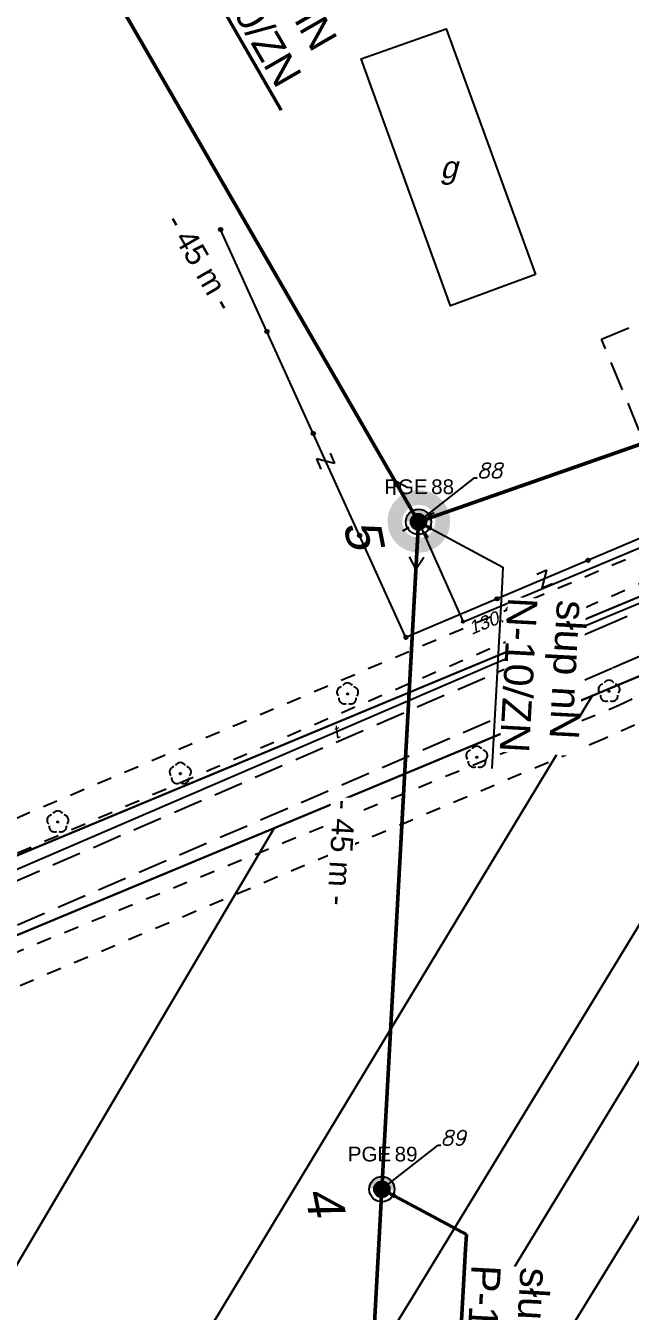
# Model space of a CAD drawing. Header units: metres. Extents: x 7542702 to 7555152, y 5804026 to 5815503.
# Drawn here: x 7547272.6 to 7547313.7, y 5806736 to 5806823.5 of the extents above; entities that cross this region are included whole.
import ezdxf
from ezdxf import colors
from ezdxf.entities.mleader import LeaderData, LeaderLine
from ezdxf.enums import TextEntityAlignment as Align
from ezdxf.math import Vec2, Vec3

# ---------------------------------------------------------------- set-up
doc = ezdxf.new("R2010")
doc.units = ezdxf.units.M
for name, pattern in [('4001', [0]), ('4002', [2, 1, -1]), ('4003', [3, 2, -1])]:
    doc.linetypes.add(name, pattern=pattern)
doc.layers.add('!tele', color=30, linetype='Continuous', lineweight=50, plot=False)
for name, color, linetype, lineweight in [('_KABEL_ABONENCKI_NAPOWIETRZNY', 104, 'Continuous', 50), ('_MUFA', 202, 'Continuous', 30), ('_numery slupow etap 4 cz. 2', 7, 'Continuous', 40), ('_SIEC_NAPOWIETRZNA', 5, 'Continuous', 50), ('_SLUP_DZIERZAWIONY_ENERGETYCZNY', 1, 'Continuous', 30)]:
    doc.layers.add(name, color=color, linetype=linetype, lineweight=lineweight)
for name, color, linetype in [('_MM mufy', 3, 'Continuous'), ('_MM opisy', 7, 'Continuous'), ('_MM slupy', 5, 'Continuous'), ('Budynki', 7, 'Continuous'), ('Drogi', 135, 'Continuous'), ('Dzialki', 165, 'Continuous'), ('Elementy_budynkow', 7, 'Continuous'), ('Linie_napowietrzne', 184, 'Continuous'), ('makro-numeracja-punktow', 7, 'Continuous'), ('Ogrodzenia', 184, 'Continuous'), ('Roslinnosc', 104, 'Continuous'), ('Uz_Energia', 1, 'Continuous'), ('Uz_Telekomunikacja', 252, 'Continuous'), ('Wody', 184, 'Continuous')]:
    doc.layers.add(name, color=color, linetype=linetype)
doc.layers.add('DIM', color=7, linetype='Continuous', plot=False)
doc.layers.get('_MUFA').off()
doc.styles.add('DYN_DIM', font='arial.ttf')
doc.styles.add('GeodText', font='romans.shx', dxfattribs={"oblique": 14.323945})
doc.styles.get("Standard").update_dxf_attribs({"font": 'arial.ttf'})
doc.dimstyles.new('opis linie', dxfattribs={"dimtxt": 1.5, "dimasz": 0.18, "dimexe": 0.18, "dimexo": 0.0625, "dimgap": 2.5, "dimtad": 4, "dimdec": 0, "dimzin": 0, "dimdsep": 46, "dimtxsty": 'Standard', "dimcen": 0.09, "dimse1": 1, "dimse2": 1, "dimsd1": 1, "dimsd2": 1, "dimclrt": 256, "dimadec": 0, "dimazin": 0, "dimtfac": 1, "dimtdec": 0, "dimtofl": 0, "dimtmove": 0, "dimatfit": 3, "dimfxl": 1, "dimtfill": 1, "dimtolj": 1, "dimtzin": 0, "dimarcsym": 0})
doc.dimstyles.get("Standard").update_dxf_attribs({"dimtxt": 0.18, "dimasz": 0.18, "dimexe": 0.18, "dimexo": 0.0625, "dimgap": 0.09, "dimtad": 0, "dimtih": 1, "dimtoh": 1, "dimdec": 4, "dimzin": 0, "dimdsep": 46, "dimtxsty": 'Standard', "dimcen": 0.09, "dimadec": 0, "dimazin": 0, "dimtfac": 1, "dimtdec": 4, "dimtofl": 0, "dimtmove": 0, "dimatfit": 3, "dimfxl": 1, "dimtolj": 1, "dimtzin": 0, "dimarcsym": 0})

# ---------------------------------------------------------------- blocks, each defined once
blk = doc.blocks.new('1291')
at = {"layer": 'Ogrodzenia', "color": 7, "linetype": 'Continuous'}
for p, q in [((-0.75, 1), (0.75, 1)), ((0.75, 1), (-0.75, -1)), ((-0.75, -1), (0.75, -1))]:
    blk.add_line(p, q, dxfattribs=at)
blk = doc.blocks.new('1281')
at = {"layer": 'Ogrodzenia', "color": 184, "linetype": 'Continuous'}
for radius in [0.24, 0.16, 0.08]:
    blk.add_circle((0, 0), radius, dxfattribs=at)
blk = doc.blocks.new('1363')
at = {"layer": 'Linie_napowietrzne', "color": 184, "linetype": 'Continuous'}
for p, q in [((0, 1.5), (0, 2.5)), ((-1.5, 0), (-2.5, 0)), ((1.5, 0), (2.5, 0)), ((0, -1.5), (0, -2.5))]:
    blk.add_line(p, q, dxfattribs=at)
blk.add_circle((0, 0), 0.5, dxfattribs=at)
blk = doc.blocks.new('1766')
at = {"layer": 'Uz_Energia', "color": 1, "linetype": 'Continuous'}
for radius in [0.16, 0.08]:
    blk.add_circle((0, 0), radius, dxfattribs=at)
blk = doc.blocks.new('1422')
at = {"layer": 'Roslinnosc', "color": 104, "linetype": 'Continuous'}
blk.add_circle((0, 0), 0.1, dxfattribs=at)
for centre, start, end in [((-0.71, 0.23), 102.5, 221.75), ((0, 0.75), 30.19, 149.77), ((0.71, 0.23), 318.3, 77.49), ((-0.44, -0.61), 174.33, 293.45), ((0.44, -0.61), 246.24, 5.74)]:
    blk.add_arc(centre, 0.75, start, end, dxfattribs=at)
blk = doc.blocks.new('1361')
at = {"layer": 'Linie_napowietrzne', "color": 184, "linetype": 'Continuous'}
blk.add_circle((0, 0), 0.5, dxfattribs=at)
blk = doc.blocks.new('1366')
at = {"layer": 'Linie_napowietrzne', "color": 184, "linetype": 'Continuous'}
for p, q in [((0, 1), (0, 11)), ((-1, 4.8), (0, 6.5)), ((1, 4.8), (0, 6.5))]:
    blk.add_line(p, q, dxfattribs=at)
blk = doc.blocks.new('SLUP_DZIERZAWIONY')
h = blk.add_hatch(color=256)
h.dxf.hatch_style = 1
h.paths.add_polyline_path([(0.527, 0, 1), (-0.527, 0, 1)])
at = {"lineweight": 30}
blk.add_circle((0, 0), 0.527, dxfattribs=at)
at = {"color": 7, "style": 'DYN_DIM', "flags": 13}
blk.add_attdef('ODC_FUNKCJONALNY', text='', height=1, dxfattribs=at).set_placement((0.359, 3.33), align=Align.CENTER)
at = {"color": 7, "flags": 12}
blk.add_attdef('WLASCICIEL', text='', height=1, dxfattribs=at).set_placement((0.631, 1.893), align=Align.RIGHT)
blk.add_attdef('SLUP_NUMER', (0.867, 1.893), '', height=1, dxfattribs=at)
blk.add_attdef('TYP', text='', height=1, dxfattribs=at).set_placement((0, -2.825), align=Align.CENTER)
blk = doc.blocks.new('MUFA_II')
at = {"layer": '_MM mufy'}
h = blk.add_hatch(color=256, dxfattribs=at)
h.dxf.hatch_style = 1
h.paths.add_polyline_path([(2.152, 0.122, 1), (-2.098, -0.052, 1)])
h.paths.add_polyline_path([(-1.099, -0.011, -1), (1.153, 0.081, -1)], flags=16)
h.paths.add_polyline_path([(-0.829, 0, -1), (0.883, 0.07, -1)], flags=0)
blk = doc.blocks.new('ZN')
at = {"layer": '_MM slupy', "transparency": 33554687}
h = blk.add_hatch(color=256, dxfattribs=at)
h.dxf.hatch_style = 1
h.paths.add_polyline_path([(0, -0.857), (0, 0.857, 1)])
at = {"layer": '_MM slupy'}
blk.add_circle((0, 0), 0.857, dxfattribs=at)
blk = doc.blocks.new('*D228')
at = {"layer": 'Defpoints', "color": 0}
for p in [(7547276.645, 5806829.054), (7547299.32, 5806789.72), (7547298.67, 5806789.345)]:
    blk.add_point(p, dxfattribs=at)
at = {"layer": 'DIM', "insert": (7547284.506, 5806807.383), "char_height": 1.5, "attachment_point": 5, "rotation": 299.9622, "bg_fill": 3, "box_fill_scale": 1.1, "bg_fill_color": 9, "bg_fill_true_color": 13158600, "bg_fill_transparency": 0}
blk.add_mtext('\\A1;- 45 m -', dxfattribs=at)
blk = doc.blocks.new('*D298')
at = {"layer": 'Defpoints', "color": 0}
for p in [(7547299.318, 5806789.677), (7547296.087, 5806744.359), (7547296.835, 5806744.318)]:
    blk.add_point(p, dxfattribs=at)
at = {"layer": 'DIM', "insert": (7547294.07, 5806767.217), "char_height": 1.5, "attachment_point": 5, "rotation": 266.86762, "bg_fill": 3, "box_fill_scale": 1.1, "bg_fill_color": 9, "bg_fill_true_color": 13158600, "bg_fill_transparency": 0}
blk.add_mtext('\\A1;- 45 m -', dxfattribs=at)
blk = doc.blocks.new('*D299')
at = {"layer": 'Defpoints', "color": 0}
for p in [(7547296.835, 5806744.318), (7547293.66, 5806700.017), (7547294.409, 5806699.976)]:
    blk.add_point(p, dxfattribs=at)
at = {"layer": 'DIM', "insert": (7547291.628, 5806722.365), "char_height": 1.5, "attachment_point": 5, "rotation": 266.86762, "bg_fill": 3, "box_fill_scale": 1.1, "bg_fill_color": 9, "bg_fill_true_color": 13158600, "bg_fill_transparency": 0}
blk.add_mtext('\\A1;- 44 m -', dxfattribs=at)
blk = doc.blocks.new('q')
at = {"layer": '_MM slupy'}
blk.add_blockref('ZN', (0, 0), dxfattribs=at)
at = {"layer": '_MM opisy'}
ml = blk.add_multileader_mtext('Standard', dxfattribs=at)
ml.set_content('\\pxql;słup nN\\PP-10/ZN', color=256)
ml.set_leader_properties()
ml.build(insert=Vec2(0, 0))
ml.multileader.update_dxf_attribs({"has_text_frame": 1, "text_left_attachment_type": 5, "text_right_attachment_type": 5, "dogleg_length": 1, "arrow_head_size": 1})
ctx = ml.context
ctx.base_point, ctx.char_height, ctx.arrow_head_size, ctx.landing_gap_size, ctx.plane_origin = Vec3(3.754, 5.901), 2, 1, 1, Vec3(1.717, -1.42)
ctx.left_attachment, ctx.right_attachment = 5, 5
notes = []
notes.append((ctx, [(0, (1, 1, 0), (2.754, 5.901), (1, 0), 1, [(0, [(0, 0), (2.754, 5.901)], 0, [])])]))
ctx.mtext.insert, ctx.mtext.flow_direction = Vec3(4.754, 11.703), 5
ctx.mtext.has_bg_fill, ctx.mtext.bg_color, ctx.mtext.bg_scale_factor, ctx.mtext.bg_transparency, ctx.mtext.use_window_bg_color = 1, -1023410175, 1, 0, 1
for ctx, leaders in notes:
    for number, flags, end, landing, length, lines in leaders:
        leader = LeaderData()
        leader.index, (leader.has_last_leader_line, leader.has_dogleg_vector, leader.attachment_direction) = number, flags
        leader.last_leader_point, leader.dogleg_vector, leader.dogleg_length = Vec3(end), Vec3(landing), length
        for number, points, colour, breaks in lines:
            line = LeaderLine()
            line.index, line.vertices, line.color, line.breaks = number, Vec3.list(points), colors.encode_raw_color(colour), breaks
            leader.lines.append(line)
        ctx.leaders.append(leader)

msp = doc.modelspace()

# ---------------------------------------------------------------- linework, layer by layer
at = {"layer": '!tele', "elevation": 128.39}
for points in [[(7546752.999, 5807364.537), (7546789.8, 5807342.99), (7546826.37, 5807322.07), (7546858.1, 5807303.47), (7546890.33, 5807282.98), (7546919.55, 5807253.69), (7546951.96, 5807219.03), (7546982.28, 5807186.48), (7547015.93, 5807152.6), (7547051.12, 5807122.23), (7547086.27, 5807093.58), (7547120.66, 5807066), (7547158.85, 5807035.02), (7547173.19, 5807009.18), (7547193.07, 5806974.33), (7547210.83, 5806943.6), (7547227.68, 5806914.28), (7547251.74, 5806872.22), (7547276.645, 5806829.054), (7547299.32, 5806789.72), (7547299.318, 5806789.677)], [(7547299.318, 5806789.677), (7547296.835, 5806744.318), (7547294.409, 5806699.976), (7547291.89, 5806653.95), (7547289.395, 5806609.129)]]:
    msp.add_lwpolyline(points, dxfattribs=at)
at = {"layer": '_KABEL_ABONENCKI_NAPOWIETRZNY'}
msp.add_lwpolyline([(7547334.44, 5806802.02), (7547299.32, 5806789.72)], dxfattribs=at)
at = {"layer": '_SIEC_NAPOWIETRZNA'}
for points in [[(7547299.32, 5806789.72), (7547276.645, 5806829.054)], [(7547296.835, 5806744.318), (7547299.32, 5806789.72)], [(7547294.409, 5806699.976), (7547296.835, 5806744.318)]]:
    msp.add_lwpolyline(points, dxfattribs=at)
at = {"layer": 'Budynki', "color": 7, "linetype": '4001'}
msp.add_polyline3d([(7547307.27, 5806806.54, 131.84), (7547301.49, 5806804.42, 131.8), (7547295.42, 5806821.23, 132.28), (7547301.2, 5806823.27, 131.84), (7547307.27, 5806806.54, 131.84)], dxfattribs=at)
msp.add_polyline3d([(7547307.27, 5806806.54, 131.84), (7547301.49, 5806804.42, 131.8), (7547295.42, 5806821.23, 132.28), (7547301.2, 5806823.27, 131.84), (7547307.27, 5806806.54, 131.84)], dxfattribs=at)
at = {"layer": 'Drogi', "color": 8, "linetype": '4003'}
for p, q in [((7547311.67, 5806782.52, 130.95), (7547329.92, 5806790.24, 130.83)), ((7547311.67, 5806782.52, 130.95), (7547329.92, 5806790.24, 130.83)), ((7547330.87, 5806787.69, 130.94), (7547312.46, 5806779.74, 131.1)), ((7547330.87, 5806787.69, 130.94), (7547312.46, 5806779.74, 131.1)), ((7547227.68, 5806746.09, 132.88), (7547311.67, 5806782.52, 130.95)), ((7547227.68, 5806746.09, 132.88), (7547311.67, 5806782.52, 130.95)), ((7547312.46, 5806779.74, 131.1), (7547228.66, 5806743.53, 132.85)), ((7547312.46, 5806779.74, 131.1), (7547228.66, 5806743.53, 132.85))]:
    msp.add_line(p, q, dxfattribs=at)
at = {"layer": 'Dzialki'}
for p, q in [((7547359.21, 5806803.31), (7547261.35, 5806762.58)), ((7547261.35, 5806762.58), (7547359.21, 5806803.31)), ((7547359.21, 5806803.31), (7547261.35, 5806762.58)), ((7547261.35, 5806762.58), (7547359.21, 5806803.31)), ((7547307.19, 5806730.83), (7547344.58, 5806791.81)), ((7547344.58, 5806791.81), (7547307.19, 5806730.83)), ((7547307.19, 5806730.83), (7547344.58, 5806791.81)), ((7547344.58, 5806791.81), (7547307.19, 5806730.83)), ((7547302.79, 5806734.01), (7547335.64, 5806788.09)), ((7547335.64, 5806788.09), (7547302.79, 5806734.01)), ((7547302.79, 5806734.01), (7547335.64, 5806788.09)), ((7547335.64, 5806788.09), (7547302.79, 5806734.01)), ((7547298.84, 5806736.87), (7547328.1, 5806784.94)), ((7547328.1, 5806784.94), (7547298.84, 5806736.87)), ((7547298.84, 5806736.87), (7547328.1, 5806784.94)), ((7547328.1, 5806784.94), (7547298.84, 5806736.87)), ((7547311.14, 5806777.89), (7547328.1, 5806784.94)), ((7547328.1, 5806784.94), (7547311.14, 5806777.89)), ((7547311.14, 5806777.89), (7547328.1, 5806784.94)), ((7547328.1, 5806784.94), (7547311.14, 5806777.89)), ((7547289.52, 5806768.89), (7547311.14, 5806777.89)), ((7547311.14, 5806777.89), (7547289.52, 5806768.89)), ((7547289.52, 5806768.89), (7547311.14, 5806777.89)), ((7547311.14, 5806777.89), (7547289.52, 5806768.89)), ((7547290.15, 5806743.15), (7547311.14, 5806777.89)), ((7547311.14, 5806777.89), (7547290.15, 5806743.15)), ((7547290.15, 5806743.15), (7547311.14, 5806777.89)), ((7547311.14, 5806777.89), (7547290.15, 5806743.15)), ((7547267.33, 5806759.65), (7547289.52, 5806768.89)), ((7547289.52, 5806768.89), (7547267.33, 5806759.65)), ((7547267.33, 5806759.65), (7547289.52, 5806768.89)), ((7547289.52, 5806768.89), (7547267.33, 5806759.65)), ((7547279.07, 5806751.16), (7547289.52, 5806768.89)), ((7547289.52, 5806768.89), (7547279.07, 5806751.16)), ((7547279.07, 5806751.16), (7547289.52, 5806768.89)), ((7547289.52, 5806768.89), (7547279.07, 5806751.16)), ((7547232.43, 5806672.02), (7547279.07, 5806751.16)), ((7547279.07, 5806751.16), (7547232.43, 5806672.02)), ((7547232.43, 5806672.02), (7547279.07, 5806751.16)), ((7547279.07, 5806751.16), (7547232.43, 5806672.02)), ((7547242.62, 5806664.46), (7547290.15, 5806743.15)), ((7547290.15, 5806743.15), (7547242.62, 5806664.46)), ((7547242.62, 5806664.46), (7547290.15, 5806743.15)), ((7547290.15, 5806743.15), (7547242.62, 5806664.46)), ((7547250.99, 5806658.26), (7547298.84, 5806736.87)), ((7547298.84, 5806736.87), (7547250.99, 5806658.26)), ((7547250.99, 5806658.26), (7547298.84, 5806736.87)), ((7547298.84, 5806736.87), (7547250.99, 5806658.26))]:
    msp.add_line(p, q, dxfattribs=at)
at = {"layer": 'Elementy_budynkow', "color": 7, "linetype": '4003'}
msp.add_polyline3d([(7547314.33, 5806795.94, 131.59), (7547311.77, 5806802.15, 131.59), (7547318.09, 5806804.76, 131.83), (7547320.81, 5806798.17, 130.97), (7547314.33, 5806795.94, 131.59)], dxfattribs=at)
msp.add_polyline3d([(7547314.33, 5806795.94, 131.59), (7547311.77, 5806802.15, 131.59), (7547318.09, 5806804.76, 131.83), (7547320.81, 5806798.17, 130.97), (7547314.33, 5806795.94, 131.59)], dxfattribs=at)
at = {"layer": 'Ogrodzenia', "color": 184, "linetype": '4001'}
for p, q in [((7547298.47, 5806781.86), (7547285.87, 5806809.61)), ((7547298.47, 5806781.86), (7547285.87, 5806809.61)), ((7547317.05, 5806789.73), (7547298.47, 5806781.86)), ((7547317.05, 5806789.73), (7547298.47, 5806781.86))]:
    msp.add_line(p, q, dxfattribs=at)
at = {"layer": 'Uz_Energia', "color": 1, "linetype": '4001'}
for p, q in [((7547302.36, 5806782.93), (7547321.92, 5806791.15)), ((7547302.36, 5806782.93), (7547321.92, 5806791.15)), ((7547299.32, 5806789.72, 131.62), (7547302.36, 5806782.93)), ((7547299.32, 5806789.72, 131.62), (7547302.36, 5806782.93))]:
    msp.add_line(p, q, dxfattribs=at)
at = {"layer": 'Uz_Telekomunikacja', "linetype": '4001'}
for p, q in [((7547337.3, 5806793.77, 129.07), (7547304.65, 5806780.13, 129.87)), ((7547337.3, 5806793.77, 129.07), (7547304.65, 5806780.13, 129.87)), ((7547304.65, 5806780.13, 129.87), (7547237.63, 5806751.27, 131.37)), ((7547304.65, 5806780.13, 129.87), (7547237.63, 5806751.27, 131.37))]:
    msp.add_line(p, q, dxfattribs=at)
at = {"layer": 'Wody', "color": 184, "linetype": '4002'}
for points in [[(7547193.97, 5806732.48, 0), (7547196.44, 5806732.81, 0), (7547200.39, 5806733.49, 0), (7547203.32, 5806734.11, 0), (7547206.23, 5806734.83, 0), (7547210.51, 5806736.09, 133.06), (7547228.99, 5806742.83, 132.94), (7547312.95, 5806777.24, 130.75), (7547331.5, 5806786.17, 130.96), (7547361.44, 5806798.31, 129.96), (7547362.77, 5806798.95, 0), (7547363.89, 5806796.04, 129.32), (7547360.52, 5806795.96, 129.37), (7547332.26, 5806784.08, 130.96), (7547311.84, 5806774.91, 131.42), (7547260.31, 5806753.12, 132.08), (7547229.99, 5806740.27, 132.7), (7547211.14, 5806733.66, 132.85), (7547210.19, 5806733.35, 0), (7547203.44, 5806731.49, 0), (7547200.02, 5806730.77, 0), (7547196.07, 5806730.11, 0), (7547191.34, 5806729.57, 0)], [(7547193.97, 5806732.48, 0), (7547196.44, 5806732.81, 0), (7547200.39, 5806733.49, 0), (7547203.32, 5806734.11, 0), (7547206.23, 5806734.83, 0), (7547210.51, 5806736.09, 133.06), (7547228.99, 5806742.83, 132.94), (7547312.95, 5806777.24, 130.75), (7547331.5, 5806786.17, 130.96), (7547361.44, 5806798.31, 129.96), (7547362.77, 5806798.95, 0), (7547363.89, 5806796.04, 129.32), (7547360.52, 5806795.96, 129.37), (7547332.26, 5806784.08, 130.96), (7547311.84, 5806774.91, 131.42), (7547260.31, 5806753.12, 132.08), (7547229.99, 5806740.27, 132.7), (7547211.14, 5806733.66, 132.85), (7547210.19, 5806733.35, 0), (7547203.44, 5806731.49, 0), (7547200.02, 5806730.77, 0), (7547196.07, 5806730.11, 0), (7547191.34, 5806729.57, 0)], [(7547209.39, 5806740.86, 132.96), (7547208.29, 5806743.46, 132.87), (7547244.37, 5806757.84, 132.3), (7547320.26, 5806790.08, 130.63), (7547320.7, 5806788.23, 130.63), (7547226.83, 5806747.59, 132.66), (7547209.39, 5806740.86, 132.96)], [(7547209.39, 5806740.86, 132.96), (7547208.29, 5806743.46, 132.87), (7547244.37, 5806757.84, 132.3), (7547320.26, 5806790.08, 130.63), (7547320.7, 5806788.23, 130.63), (7547226.83, 5806747.59, 132.66), (7547209.39, 5806740.86, 132.96)]]:
    msp.add_polyline3d(points, dxfattribs=at)

# ---------------------------------------------------------------- block references
at = {"layer": '_MM slupy', "rotation": 266.8676185312921}
msp.add_blockref('ZN', (7547299.32, 5806789.72), dxfattribs=at)
at = {"layer": '_MUFA'}
msp.add_blockref('MUFA_II', (7547299.32, 5806789.72), dxfattribs=at)
at = {"layer": '_SLUP_DZIERZAWIONY_ENERGETYCZNY'}
for p, values in [((7547299.32, 5806789.72, 131.62), {'WLASCICIEL': 'PGE', 'SLUP_NUMER': '88'}), ((7547296.835, 5806744.318), {'WLASCICIEL': 'PGE', 'SLUP_NUMER': '89'})]:
    msp.add_blockref('SLUP_DZIERZAWIONY', p, dxfattribs=at).add_auto_attribs(values)
at = {"layer": 'Linie_napowietrzne', "color": 184}
for name, p, xscale, yscale, zscale, rotation in [('1366', (7547299.32, 5806789.72), 0.5, 0.5, 0.5, 29.97322100000003), ('1366', (7547299.32, 5806789.72), 0.5, 0.5, 0.5, 29.97322100000003), ('1366', (7547299.32, 5806789.72), 0.5, 0.5, 0.5, 29.97322100000003), ('1366', (7547299.32, 5806789.72), 0.5, 0.5, 0.5, 29.97322100000003), ('1363', (7547299.32, 5806789.72, 131.62), 0.5, 0.5, 0.5, 30.84123), ('1363', (7547299.32, 5806789.72, 131.62), 0.5, 0.5, 0.5, 30.84123), ('1363', (7547299.32, 5806789.72, 131.62), 0.5, 0.5, 0.5, 30.84123), ('1363', (7547299.32, 5806789.72, 131.62), 0.5, 0.5, 0.5, 30.84123), ('1361', (7547299.32, 5806789.72), 0.4999999999999999, 0.4999999999999999, 0.4999999999999999, 209.9732209999998), ('1361', (7547299.32, 5806789.72), 0.4999999999999999, 0.4999999999999999, 0.4999999999999999, 209.9732209999998), ('1361', (7547299.32, 5806789.72), 0.4999999999999998, 0.4999999999999998, 0.4999999999999998, 209.9732209999997), ('1361', (7547299.32, 5806789.72), 0.4999999999999998, 0.4999999999999998, 0.4999999999999998, 209.9732209999997), ('1361', (7547299.32, 5806789.72), 0.4999999999999996, 0.4999999999999996, 0.4999999999999996, 176.867619), ('1361', (7547299.32, 5806789.72), 0.4999999999999996, 0.4999999999999996, 0.4999999999999996, 176.867619), ('1361', (7547299.32, 5806789.72), 0.4999999999999993, 0.4999999999999993, 0.4999999999999993, 176.867619), ('1361', (7547299.32, 5806789.72), 0.4999999999999993, 0.4999999999999993, 0.4999999999999993, 176.867619), ('1366', (7547299.32, 5806789.72), 0.4999999999999996, 0.4999999999999996, 0.4999999999999996, 176.867619), ('1366', (7547299.32, 5806789.72), 0.4999999999999996, 0.4999999999999996, 0.4999999999999996, 176.867619), ('1366', (7547299.32, 5806789.72), 0.4999999999999993, 0.4999999999999993, 0.4999999999999993, 176.867619), ('1366', (7547299.32, 5806789.72), 0.4999999999999993, 0.4999999999999993, 0.4999999999999993, 176.867619)]:
    msp.add_blockref(name, p, dxfattribs=dict(at, xscale=xscale, yscale=yscale, zscale=zscale, rotation=rotation))
at = {"layer": 'Linie_napowietrzne', "color": 184, "xscale": 0.5, "yscale": 0.5, "zscale": 0.5}
msp.add_blockref('1361', (7547299.32, 5806789.72, 131.62), dxfattribs=at)
msp.add_blockref('1361', (7547299.32, 5806789.72, 131.62), dxfattribs=at)
msp.add_blockref('1361', (7547299.32, 5806789.72, 131.62), dxfattribs=at)
msp.add_blockref('1361', (7547299.32, 5806789.72, 131.62), dxfattribs=at)
at = {"layer": 'Ogrodzenia', "color": 184, "xscale": 0.5, "yscale": 0.5, "zscale": 0.5}
for p in [(7547285.87, 5806809.61), (7547285.87, 5806809.61), (7547289.02, 5806802.673), (7547289.02, 5806802.673), (7547292.17, 5806795.735), (7547292.17, 5806795.735), (7547295.32, 5806788.798), (7547295.32, 5806788.798), (7547310.857, 5806787.107), (7547310.857, 5806787.107), (7547304.663, 5806784.483), (7547304.663, 5806784.483), (7547298.47, 5806781.86), (7547298.47, 5806781.86), (7547298.47, 5806781.86), (7547298.47, 5806781.86)]:
    msp.add_blockref('1281', p, dxfattribs=at)
at = {"layer": 'Ogrodzenia', "color": 7}
for p, xscale, yscale, zscale, rotation in [((7547292.995, 5806793.85), 0.5, 0.5, 0.5, 292.8972630000001), ((7547292.995, 5806793.85), 0.5, 0.5, 0.5, 292.8972630000001), ((7547307.9, 5806785.82), 0.4999999999999997, 0.4999999999999997, 0.4999999999999997, 202.1094479999998), ((7547307.9, 5806785.82), 0.4999999999999997, 0.4999999999999997, 0.4999999999999997, 202.1094479999998)]:
    msp.add_blockref('1291', p, dxfattribs=dict(at, xscale=xscale, yscale=yscale, zscale=zscale, rotation=rotation))
at = {"layer": 'Roslinnosc', "color": 104, "xscale": 0.5, "yscale": 0.5, "zscale": 0.5}
for p in [(7547312.28, 5806778.2, 130.96), (7547312.28, 5806778.2, 130.96), (7547294.5, 5806778.02, 130.9), (7547294.5, 5806778.02, 130.9), (7547308.82, 5806776.25, 131.26), (7547308.82, 5806776.25, 131.26), (7547303.29, 5806773.71, 131.36), (7547303.29, 5806773.71, 131.36), (7547283.13, 5806772.59, 131.51), (7547283.13, 5806772.59, 131.51), (7547274.8, 5806769.31, 131.53), (7547274.8, 5806769.31, 131.53)]:
    msp.add_blockref('1422', p, dxfattribs=at)
at = {"layer": 'Uz_Energia', "color": 1, "xscale": 0.5, "yscale": 0.5, "zscale": 0.5}
msp.add_blockref('1766', (7547302.36, 5806782.93), dxfattribs=at)
msp.add_blockref('1766', (7547302.36, 5806782.93), dxfattribs=at)

# ---------------------------------------------------------------- texts
at = {"layer": 'Budynki', "color": 7, "oblique": 15}
msp.add_text('g', height=1.5, rotation=359.97, dxfattribs=at).set_placement((7547300.791, 5806813.095))
msp.add_text('g', height=1.5, rotation=359.97, dxfattribs=at).set_placement((7547300.791, 5806813.095))
at = {"layer": 'makro-numeracja-punktow', "color": 6, "char_height": 1, "attachment_point": 7, "line_spacing_factor": 0.8, "style": 'GeodText'}
for s, insert in [('88', (7547303.32, 5806792.72)), ('89', (7547300.835, 5806747.318))]:
    msp.add_mtext(s, dxfattribs=dict(at, insert=insert))
at = {"layer": 'Uz_Energia', "color": 1, "oblique": 15}
msp.add_text('130.17', height=0.9, rotation=22.08324, dxfattribs=at).set_placement((7547302.931, 5806782.026))
msp.add_text('130.17', height=0.9, rotation=22.08324, dxfattribs=at).set_placement((7547302.931, 5806782.026))
at = {"layer": 'Uz_Telekomunikacja', "oblique": 15}
msp.add_text('t', height=0.9, rotation=23.29756, dxfattribs=at).set_placement((7547293.705, 5806774.926))
msp.add_text('t', height=0.9, rotation=23.29756, dxfattribs=at).set_placement((7547293.705, 5806774.926))

# ---------------------------------------------------------------- leaders
at = {"layer": 'makro-numeracja-punktow', "color": 6, "has_arrowhead": 0, "annotation_type": 0, "has_hookline": 1, "hookline_direction": 0}
for points, text_width in [([(7547299.32, 5806789.72), (7547303.14, 5806792.72), (7547303.32, 5806792.72)], 1.742), ([(7547296.835, 5806744.318), (7547300.655, 5806747.318), (7547300.835, 5806747.318)], 1.694)]:
    msp.add_leader(points, dimstyle='Standard', dxfattribs=dict(at, text_width=text_width))

# ---------------------------------------------------------------- next in the draw order: block references
at = {"layer": '!tele'}
for p, rotation in [((7547276.645, 5806829.054), 299.9621960399915), ((7547296.835, 5806744.318), 266.8676185317591)]:
    msp.add_blockref('q', p, dxfattribs=dict(at, rotation=rotation))

# ---------------------------------------------------------------- next in the draw order: leaders
at = {"layer": '_MM opisy'}
ml = msp.add_multileader_mtext('Standard', dxfattribs=at)
ml.set_content('\\pxql;słup nN\\PN-10/ZN', color=256)
ml.set_leader_properties()
ml.build(insert=Vec2(0, 0))
ml.multileader.update_dxf_attribs({"has_text_frame": 1, "text_left_attachment_type": 5, "text_right_attachment_type": 5, "dogleg_length": 1, "arrow_head_size": 1})
ctx = ml.context
ctx.base_point, ctx.char_height, ctx.arrow_head_size, ctx.landing_gap_size, ctx.plane_origin, ctx.plane_x_axis, ctx.plane_y_axis = Vec3(7547305.007, 5806785.649), 2, 1, 1, Vec3(7547297.808, 5806788.083), Vec3(-0.054643, -0.998506), Vec3(0.998506, -0.054643)
ctx.left_attachment, ctx.right_attachment = 5, 5
notes = []
notes.append((ctx, [(0, (1, 1, 0), (7547305.062, 5806786.647), (-0.054643, -0.998506), 1, [(0, [(7547299.32, 5806789.72), (7547305.062, 5806786.647)], 0, [])])]))
ctx.mtext.insert, ctx.mtext.text_direction, ctx.mtext.flow_direction = Vec3(7547310.746, 5806784.333), Vec3(-0.054643, -0.998506), 5
ctx.mtext.has_bg_fill, ctx.mtext.bg_color, ctx.mtext.bg_scale_factor, ctx.mtext.bg_transparency, ctx.mtext.use_window_bg_color = 1, -1023410175, 1, 0, 1
for ctx, leaders in notes:
    for number, flags, end, landing, length, lines in leaders:
        leader = LeaderData()
        leader.index, (leader.has_last_leader_line, leader.has_dogleg_vector, leader.attachment_direction) = number, flags
        leader.last_leader_point, leader.dogleg_vector, leader.dogleg_length = Vec3(end), Vec3(landing), length
        for number, points, colour, breaks in lines:
            line = LeaderLine()
            line.index, line.vertices, line.color, line.breaks = number, Vec3.list(points), colors.encode_raw_color(colour), breaks
            leader.lines.append(line)
        ctx.leaders.append(leader)

# ---------------------------------------------------------------- next in the draw order: dimensions: what is measured, and where the dimension line sits
at = {"layer": 'DIM'}
dim = msp.add_aligned_dim(p1=(7547276.645, 5806829.054), p2=(7547299.32, 5806789.72), distance=-0.75, dimstyle='opis linie', override={"dimpost": '- <> m -'}, dxfattribs=at)
dim.commit()
dim.dimension.update_dxf_attribs({"geometry": '*D228', "text_midpoint": (7547284.506, 5806807.383)})

# ---------------------------------------------------------------- next in the draw order: dimensions: what is measured, and where the dimension line sits
dim = msp.add_aligned_dim(p1=(7547299.318, 5806789.677), p2=(7547296.835, 5806744.318), distance=-0.75, dimstyle='opis linie', override={"dimpost": '- <> m -'}, dxfattribs=at)
dim.commit()
dim.dimension.update_dxf_attribs({"geometry": '*D298', "text_midpoint": (7547294.07, 5806767.217)})

# ---------------------------------------------------------------- next in the draw order: texts
at = {"layer": '_numery slupow etap 4 cz. 2', "oblique": 10}
msp.add_text('5', height=2.5, rotation=281.07257, dxfattribs=at).set_placement((7547294.209, 5806789.602))

# ---------------------------------------------------------------- next in the draw order: dimensions: what is measured, and where the dimension line sits
at = {"layer": 'DIM'}
dim = msp.add_aligned_dim(p1=(7547296.835, 5806744.318), p2=(7547294.409, 5806699.976), distance=-0.75, dimstyle='opis linie', override={"dimpost": '- <> m -'}, dxfattribs=at)
dim.commit()
dim.dimension.update_dxf_attribs({"geometry": '*D299', "text_midpoint": (7547291.628, 5806722.365)})

# ---------------------------------------------------------------- next in the draw order: texts
at = {"layer": '_numery slupow etap 4 cz. 2', "oblique": 10}
msp.add_text('4', height=2.5, rotation=281.07257, dxfattribs=at).set_placement((7547291.544, 5806744.205))

doc.saveas('drawing.dxf')
